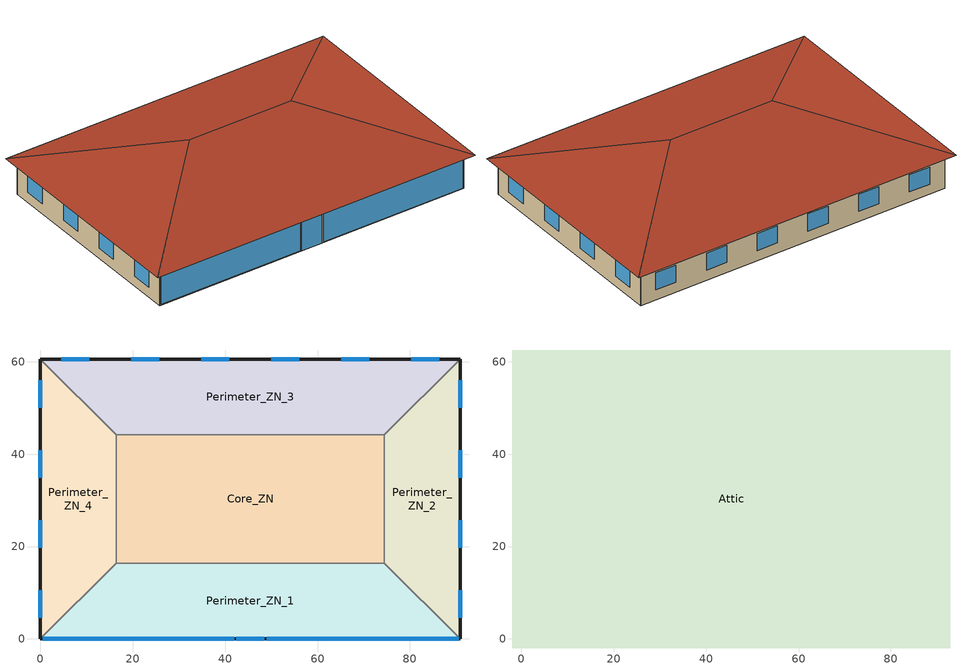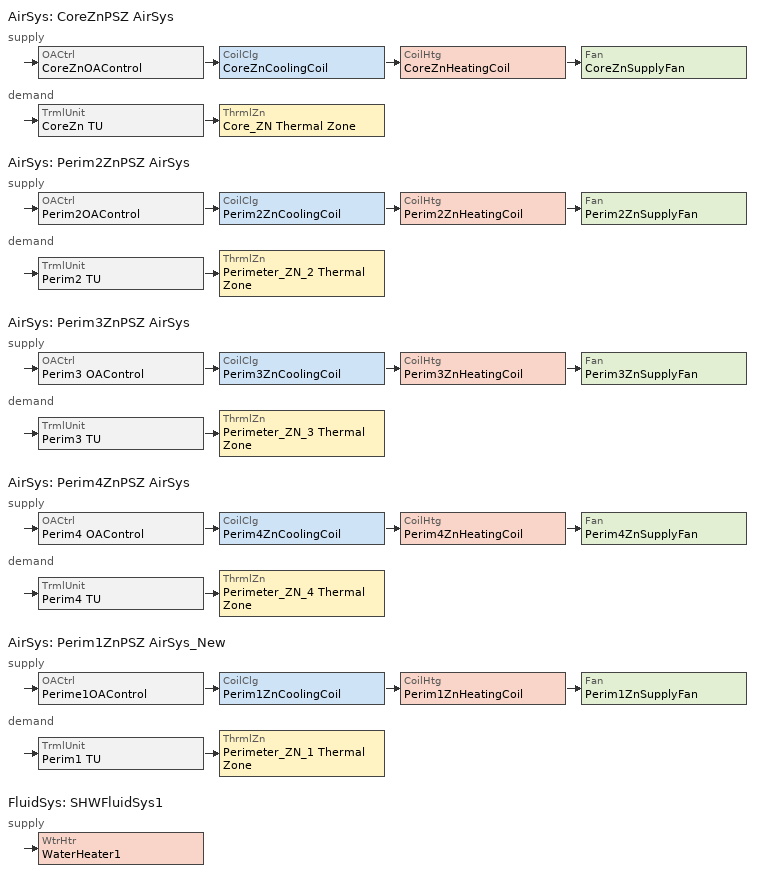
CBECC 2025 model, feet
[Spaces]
Perimeter_ZN_1
 floor outside (NACM_Conc Raised Flr): 74.44,16.4 90.85,0 0,0 16.4,16.4 z0
 wall outside (NACM_Wood Framed Wall): 0,0 90.85,0 z0:10.01
 wall to Perimeter_ZN_2 (NACM_Interior Wall): 90.85,0 74.44,16.4 z0:10.01
 wall to Core_ZN (NACM_Interior Wall): 74.44,16.4 16.4,16.4 z0:10.01
 wall to Perimeter_ZN_4 (NACM_Interior Wall): 16.4,16.4 0,0 z0:10.01
 window (FixedWindow_Altered): 0.56,0 42,0 / 49,0 90.5,0 z0.2:9.8; 42.42,0 48.43,0 z0:9.8
Perimeter_ZN_2
 floor outside (NACM_Conc Raised Flr): 90.85,60.56 90.85,0 74.44,16.4 74.44,44.16 z0
 wall outside (NACM_Wood Framed Wall): 90.85,0 90.85,60.56 z0:10.01
 wall to Perimeter_ZN_3 (NACM_Interior Wall): 90.85,60.56 74.44,44.16 z0:10.01
 wall to Core_ZN (NACM_Interior Wall): 74.44,44.16 74.44,16.4 z0:10.01
 window (FixedWindow_Unaltered): 90.85,34.84 90.85,40.85 / 90.85,50 90.85,56 / 90.85,19.72 90.85,25.72 / 90.85,4.56 90.85,10.56 z2.95:7.95
Core_ZN
 floor outside (NACM_Conc Raised Flr): 74.44,44.16 74.44,16.4 16.4,16.4 16.4,44.16 z0
 wall to Perimeter_ZN_3 (NACM_Interior Wall): 74.44,44.16 16.4,44.16 z0:10.01
 wall to Perimeter_ZN_4 (NACM_Interior Wall): 16.4,44.16 16.4,16.4 z0:10.01
Perimeter_ZN_3
 floor outside (NACM_Conc Raised Flr): 90.85,60.56 74.44,44.16 16.4,44.16 0,60.56 z0
 wall outside (NACM_Wood Framed Wall): 90.85,60.56 0,60.56 z0:10.01
 wall to Perimeter_ZN_4 (NACM_Interior Wall): 0,60.56 16.4,44.16 z0:10.01
 window (FixedWindow_Unaltered): 25.72,60.56 19.72,60.56 / 71.13,60.56 65.12,60.56 / 86.29,60.56 80.28,60.56 / 10.56,60.56 4.56,60.56 / 56,60.56 50,60.56 / 40.85,60.56 34.84,60.56 z2.95:7.95
Perimeter_ZN_4
 floor outside (NACM_Conc Raised Flr): 0,60.56 16.4,44.16 16.4,16.4 0,0 z0
 wall outside (NACM_Wood Framed Wall): 0,60.56 0,0 z0:10.01
 window (FixedWindow_Unaltered): 0,56 0,50 / 0,40.85 0,34.84 / 0,10.56 0,4.56 / 0,25.72 0,19.72 z2.95:7.95
Attic
 floor outside (NACM_Ext. Soffit): 92.81,62.53 90.85,60.56 0,60.56 -1.97,62.53 z10.01; 92.81,62.53 92.81,-1.97 90.85,0 90.85,60.56 z10.01; -1.97,62.53 0,60.56 0,0 -1.97,-1.97 z10.01; 90.85,0 92.81,-1.97 -1.97,-1.97 0,0 z10.01
 floor to Core_ZN (NACM_Drop Ceiling): 74.44,44.16 74.44,16.4 16.4,16.4 16.4,44.16 z10.01
 floor to Perimeter_ZN_2 (NACM_Drop Ceiling): 90.85,60.56 90.85,0 74.44,16.4 74.44,44.16 z10.01
 floor to Perimeter_ZN_4 (NACM_Drop Ceiling): 0,60.56 16.4,44.16 16.4,16.4 0,0 z10.01
 floor to Perimeter_ZN_1 (NACM_Drop Ceiling): 74.44,16.4 90.85,0 0,0 16.4,16.4 z10.01
 floor to Perimeter_ZN_3 (NACM_Drop Ceiling): 90.85,60.56 74.44,44.16 16.4,44.16 0,60.56 z10.01
 roof outside (NACM_Roof): 60.56,30.28,20.77 92.81,62.53,10.01 -1.97,62.53,10.01 30.28,30.28,20.77; 30.28,30.28,20.77 -1.97,62.53,10.01 -1.97,-1.97,10.01; 60.56,30.28,20.77 92.81,-1.97,10.01 92.81,62.53,10.01; 30.28,30.28,20.77 -1.97,-1.97,10.01 92.81,-1.97,10.01 60.56,30.28,20.77
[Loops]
AirSys 'CoreZnPSZ AirSys'
 supply: OACtrl 'CoreZnOAControl' > CoilClg 'CoreZnCoolingCoil' > CoilHtg 'CoreZnHeatingCoil' > Fan 'CoreZnSupplyFan'
 demand: TrmlUnit 'CoreZn TU' > ThrmlZn 'Core_ZN Thermal Zone'
AirSys 'Perim2ZnPSZ AirSys'
 supply: OACtrl 'Perim2OAControl' > CoilClg 'Perim2ZnCoolingCoil' > CoilHtg 'Perim2ZnHeatingCoil' > Fan 'Perim2ZnSupplyFan'
 demand: TrmlUnit 'Perim2 TU' > ThrmlZn 'Perimeter_ZN_2 Thermal Zone'
AirSys 'Perim3ZnPSZ AirSys'
 supply: OACtrl 'Perim3 OAControl' > CoilClg 'Perim3ZnCoolingCoil' > CoilHtg 'Perim3ZnHeatingCoil' > Fan 'Perim3ZnSupplyFan'
 demand: TrmlUnit 'Perim3 TU' > ThrmlZn 'Perimeter_ZN_3 Thermal Zone'
AirSys 'Perim4ZnPSZ AirSys'
 supply: OACtrl 'Perim4 OAControl' > CoilClg 'Perim4ZnCoolingCoil' > CoilHtg 'Perim4ZnHeatingCoil' > Fan 'Perim4ZnSupplyFan'
 demand: TrmlUnit 'Perim4 TU' > ThrmlZn 'Perimeter_ZN_4 Thermal Zone'
AirSys 'Perim1ZnPSZ AirSys_New'
 supply: OACtrl 'Perime1OAControl' > CoilClg 'Perim1ZnCoolingCoil' > CoilHtg 'Perim1ZnHeatingCoil' > Fan 'Perim1ZnSupplyFan'
 demand: TrmlUnit 'Perim1 TU' > ThrmlZn 'Perimeter_ZN_1 Thermal Zone'
FluidSys 'SHWFluidSys1'
 supply: WtrHtr 'WaterHeater1'
[Proj]
020006-OffSml-Run25: ZipCode=90045; AnalysisType=Title24Compliance; CompType=ExistingAlteration
[Bldg]
Small Office: FuncClassMthd=AreaCategoryMethod; TotStoryCnt=1; AboveGrdStoryCnt=1
[ConsAssm]
Name | CompatibleSurfType | ExtRoughness | MatRef[1] | MatRef[2] | MatRef[3] | MatRef[4] | CRRCAgedRefl | CRRCAgedEmit | CRRCProdID | MatRef[5]
NACM_Wood Framed Wall | ExteriorWall | MediumSmooth | NACM_Stucco 7/8in | NACM_Building Paper | NACM_AGWoodWall_16inOC_R-15 | NACM_Gypsum Board 1/2in
NACM_Roof | Roof | Smooth | NACM_RollAsphalt 1/4in | NACM_Hardboard_HDF 3/4in | NACM_Roof Ins_Polyiso_3.5in |  | 0.75 | 0.78 | XXXX-XXXX
NACM_Interior Wall | InteriorWall |  | NACM_Gypsum Board 5/8in | NACM_Gypsum Board 5/8in
NACM_Drop Ceiling | InteriorFloor |  | NACM_Acoustic Tile 3/4in
NACM_Ext. Soffit | ExteriorFloor | Smooth | NACM_Plywood 3/4in | NACM_Ext. Soffit Cav. Ins
NACM_Conc Raised Flr | ExteriorFloor | Smooth | NACM_Polyiso_aged_unfaced 3.5in | NACM_Concrete 4in_80lb/ft3 | NACM_Metal Deck | NACM_OSB_5/8in |  |  |  | NACM_Carpet 3/4in
[FenCons] FenType=VerticalFenestration; FenProdType=FixedWindow; AssmContext=Manufactured; CertificationMthd=NFRCRated
Name | SHGC | UFactor | VT
FixedWindow_Unaltered | 0.56 | 0.55 | 0.6
FixedWindow_Altered | 0.33 | 0.4 | 0.5
[Mat]
NACM_Stucco 7/8in: CodeCat=Plastering Materials; CodeItem=Stucco - 7/8 in.
NACM_Building Paper: CodeCat=Building Membrane; CodeItem=Building Paper - 1/16 in.
NACM_Carpet 3/4in: CodeCat=Finish Materials; CodeItem=Carpet - 3/4 in.
NACM_AGWoodWall_16inOC_R-15: CodeCat=Composite; FrmMat=Wood; FrmConfig=Wall16inOC; FrmDepth=4In; CavityIns=15
NACM_Gypsum Board 5/8in: CodeCat=Bldg Board and Siding; CodeItem=Gypsum Board - 5/8 in.
NACM_Roof Ins_Polyiso_3.5in; NACM_Polyiso_aged_unfaced 3.5in: CodeCat=Insulation Board; CodeItem=Cellular polyisocyanurate (unfaced) - 3 1/2 in. R21
NACM_Plywood 3/4in: CodeCat=Bldg Board and Siding; CodeItem=Plywood - 3/4 in.
NACM_Acoustic Tile 3/4in: CodeCat=Finish Materials; CodeItem=Acoustic Tile - 3/4 in.
NACM_RollAsphalt 1/4in: CodeCat=Roofing; CodeItem=Asphalt roll roofing - 1/4 in.
NACM_Hardboard_HDF 3/4in: CodeCat=Bldg Board and Siding; CodeItem=Hardboard - HDF - 50 lb/ft3 - 3/4 in.
NACM_Gypsum Board 1/2in: CodeCat=Bldg Board and Siding; CodeItem=Gypsum Board - 1/2 in.
NACM_Ext. Soffit Cav. Ins: CodeCat=Composite; FrmMat=Wood; FrmConfig=Floor16inOC; FrmDepth=4In; CavityIns=15
NACM_Concrete 4in_80lb/ft3: CodeCat=Concrete; CodeItem=Concrete - 80 lb/ft3 - 4 in.
NACM_OSB_5/8in: CodeCat=Bldg Board and Siding; CodeItem=OSB - Oriented Strand Board - 5/8 in.
NACM_Metal Deck: CodeCat=Bldg Board and Siding; CodeItem=Metal Deck - 1/16 in.
[Story]
Building Story 1
[Spc] Story=Building Story 1; LtgStatus=Existing
Name | ThrmlZnRef | Vol | SpcFuncDefaultsRef | SHWFluidSegRef | CondgType | SpcFunc
Perimeter_ZN_1 | Perimeter_ZN_1 Thermal Zone | 12219.7 | Office Defaults | SHWSupply1
Perimeter_ZN_2 | Perimeter_ZN_2 Thermal Zone | 7248.87 | Office Defaults | SHWSupply1
Perimeter_ZN_3 | Perimeter_ZN_3 Thermal Zone | 12219.7 | Office Defaults | SHWSupply1
Perimeter_ZN_4 | Perimeter_ZN_4 Thermal Zone | 7248.87 | Office Defaults | SHWSupply1
Core_ZN | Core_ZN Thermal Zone | 16119.6 | Office Defaults | SHWSupply1
Attic | Attic Thermal Zone | 28195.7 |  |  | IndirectlyConditioned | Unoccupied-Exclude from Gross Floor Area
[ThrmlZn]
Name | Type | PriAirCondgSysRef[1] | VentSysRef
Attic Thermal Zone | Unconditioned
Core_ZN Thermal Zone | Conditioned | CoreZnPSZ AirSys | CoreZnPSZ AirSys
Perimeter_ZN_1 Thermal Zone | Conditioned | Perim1ZnPSZ AirSys_New | Perim1ZnPSZ AirSys_New
Perimeter_ZN_2 Thermal Zone | Conditioned | Perim2ZnPSZ AirSys | Perim2ZnPSZ AirSys
Perimeter_ZN_3 Thermal Zone | Conditioned | Perim3ZnPSZ AirSys | Perim3ZnPSZ AirSys
Perimeter_ZN_4 Thermal Zone | Conditioned | Perim4ZnPSZ AirSys | Perim4ZnPSZ AirSys
[AirSys] Type=SZAC; DuctLctn=Conditioned
Name | CtrlZnRef | Status
CoreZnPSZ AirSys | Core_ZN Thermal Zone
Perim2ZnPSZ AirSys | Perimeter_ZN_2 Thermal Zone
Perim3ZnPSZ AirSys | Perimeter_ZN_3 Thermal Zone
Perim4ZnPSZ AirSys | Perimeter_ZN_4 Thermal Zone
Perim1ZnPSZ AirSys_New | Perimeter_ZN_1 Thermal Zone | New
[AirSeg]
Name | Sys | Type | Path
CoreZnSysSupply AirSeg | CoreZnPSZ AirSys | Supply | Ducted
CoreZnSysReturnAirSeg | CoreZnPSZ AirSys | Return | Direct
Perim2ZnSysSupply AirSeg | Perim2ZnPSZ AirSys | Supply | Ducted
Perim2ZnSysReturnAirSeg | Perim2ZnPSZ AirSys | Return | Direct
Perim3ZnSysSupply AirSeg | Perim3ZnPSZ AirSys | Supply | Ducted
Perim3ZnSysReturn AirSeg | Perim3ZnPSZ AirSys | Return | Direct
Perim4ZnSysSupplyAirSeg | Perim4ZnPSZ AirSys | Supply | Ducted
Perim4ZnSysReturnAirSeg | Perim4ZnPSZ AirSys | Return | Direct
Perim1ZnSysSupply AirSeg | Perim1ZnPSZ AirSys_New | Supply | Ducted
Perim1ZnSysReturn AirSeg | Perim1ZnPSZ AirSys_New | Return | Direct
[CoilClg] Type=DirectExpansion; FuelSrc=Electric; CndsrType=Air
Name | Sys | DXSEER
CoreZnCoolingCoil | CoreZnPSZ AirSys | 13
Perim2ZnCoolingCoil | Perim2ZnPSZ AirSys | 13
Perim3ZnCoolingCoil | Perim3ZnPSZ AirSys | 13
Perim4ZnCoolingCoil | Perim4ZnPSZ AirSys | 13
Perim1ZnCoolingCoil | Perim1ZnPSZ AirSys_New | 18
[CoilHtg] Type=Furnace; FuelSrc=Gas
Name | Sys | FurnAFUE
CoreZnHeatingCoil | CoreZnPSZ AirSys | 0.78
Perim2ZnHeatingCoil | Perim2ZnPSZ AirSys | 0.78
Perim3ZnHeatingCoil | Perim3ZnPSZ AirSys | 0.78
Perim4ZnHeatingCoil | Perim4ZnPSZ AirSys | 0.78
Perim1ZnHeatingCoil | Perim1ZnPSZ AirSys_New | 0.81
[Fan] CtrlMthd=ConstantVolume; ModelingMthd=BrakeHorsePower
Name | Sys | MtrBHP | MtrHP | MtrEff | FEI | FlowCap
CoreZnSupplyFan | CoreZnPSZ AirSys | 1.6 | 2 | 0.865 | 1
Perim2ZnSupplyFan | Perim2ZnPSZ AirSys | 0.8 | 1 | 0.855
Perim3ZnSupplyFan | Perim3ZnPSZ AirSys | 1.2 | 1.5 | 0.855 | 1
Perim4ZnSupplyFan | Perim4ZnPSZ AirSys | 0.8 | 1 | 0.855
Perim1ZnSupplyFan | Perim1ZnPSZ AirSys_New | 1.12 | 1.5 | 0.855 | 1 | 1500
[TrmlUnit] Type=Uncontrolled
Name | Sys | ZnServedRef | PriAirSegRef
CoreZn TU | CoreZnPSZ AirSys | Core_ZN Thermal Zone | CoreZnSysSupply AirSeg
Perim2 TU | Perim2ZnPSZ AirSys | Perimeter_ZN_2 Thermal Zone | Perim2ZnSysSupply AirSeg
Perim3 TU | Perim3ZnPSZ AirSys | Perimeter_ZN_3 Thermal Zone | Perim3ZnSysSupply AirSeg
Perim4 TU | Perim4ZnPSZ AirSys | Perimeter_ZN_4 Thermal Zone | Perim4ZnSysSupplyAirSeg
Perim1 TU | Perim1ZnPSZ AirSys_New | Perimeter_ZN_1 Thermal Zone | Perim1ZnSysSupply AirSeg
[OACtrl] EconoCtrlMthd=NoEconomizer
Name | Sys | AirSegSupRef | AirSegRetRef
CoreZnOAControl | CoreZnPSZ AirSys | CoreZnSysSupply AirSeg | CoreZnSysReturnAirSeg
Perim2OAControl | Perim2ZnPSZ AirSys | Perim2ZnSysSupply AirSeg | Perim2ZnSysReturnAirSeg
Perim3 OAControl | Perim3ZnPSZ AirSys | Perim3ZnSysSupply AirSeg | Perim3ZnSysReturn AirSeg
Perim4 OAControl | Perim4ZnPSZ AirSys | Perim4ZnSysSupplyAirSeg | Perim4ZnSysReturnAirSeg
Perime1OAControl | Perim1ZnPSZ AirSys_New | Perim1ZnSysSupply AirSeg | Perim1ZnSysReturn AirSeg
[SpcFuncDefaults]
Office Defaults: SpcFunc=Office Area (>250 square feet); OccSchRef=Office Occupancy; IntLPDReg=0.9; IntLtgRegSchRef=Office Lights; RecptSchRef=Office Receptacle; ProcElecSchRef=Office Receptacle; CommRfrgEqpSchRef=Office Receptacle; ElevSchRef=Office Elevator; ProcGasSchRef=Office Receptacle; HotWtrHtgSchRef=Office ServiceHotWater; InfSchRef[1]=Office Infiltration
[FluidSys]
SHWFluidSys1: Type=ServiceHotWater
[WtrHtr]
WaterHeater1: Sys=SHWFluidSys1; Status=Existing; FluidSegOutRef=SHWSupply1; FluidSegMakeupRef=SHWMakeup1; StorCap=80; ThrmlEff=0.85; CapRtd=80000; StdbyLossFrac=0.0234
[FluidSeg] Sys=SHWFluidSys1
Name | Type | Src
SHWSupply1 | PrimarySupply
SHWMakeup1 | MakeupFluid | MunicipalWater
[Sch] Type=Fraction
Name | EndMonth[1] | EndDay[1] | SchWeekRef[1]
Office Occupancy | 12 | 31 | OfficeOccupancyWk
Office Receptacle | 12 | 31 | OfficeReceptacleWk
Office ServiceHotWater | 12 | 31 | OfficeServiceHotWaterWk
Office Elevator |  |  | OfficeElevatorWk
Office Lights | 12 | 31 | OfficeLightsWk
Office Infiltration | 12 | 31 | OfficeInfiltrationWk
[SchWeek] Type=Fraction
Name | SchDaySunRef | SchDayMonRef | SchDayTueRef | SchDayWedRef | SchDayThuRef | SchDayFriRef | SchDaySatRef | SchDayHolRef | SchDayClgDDRef | SchDayHtgDDRef | SchDayWDRef
OfficeOccupancyWk | OfficeOccupancySun | OfficeOccupancyWD | OfficeOccupancyWD | OfficeOccupancyWD | OfficeOccupancyWD | OfficeOccupancyWD | OfficeOccupancySat | OfficeOccupancySun | OnDay | OffDay
OfficeReceptacleWk | OfficeReceptacleSun | OfficeReceptacleWD | OfficeReceptacleWD | OfficeReceptacleWD | OfficeReceptacleWD | OfficeReceptacleWD | OfficeReceptacleSat | OfficeReceptacleSun | OnDay | OffDay
OfficeServiceHotWaterWk | OfficeServiceHotWaterSun | OfficeServiceHotWaterWD | OfficeServiceHotWaterWD | OfficeServiceHotWaterWD | OfficeServiceHotWaterWD | OfficeServiceHotWaterWD | OfficeServiceHotWaterSat | OfficeServiceHotWaterSun | OnDay | OffDay
OfficeElevatorWk | OfficeElevatorSun |  |  |  |  |  | OfficeElevatorSat |  |  |  | OfficeElevatorWD
OfficeLightsWk | OfficeLightsSun | OfficeLightsWD | OfficeLightsWD | OfficeLightsWD | OfficeLightsWD | OfficeLightsWD | OfficeLightsSat | OfficeLightsSun | OnDay | OffDay
OfficeInfiltrationWk | OfficeInfiltrationSun | OfficeInfiltrationWD | OfficeInfiltrationWD | OfficeInfiltrationWD | OfficeInfiltrationWD | OfficeInfiltrationWD | OfficeInfiltrationSat | OfficeInfiltrationSun | OfficeInfiltrationWD | OfficeInfiltrationWD
[SchDay] Type=Fraction
Name | Hr
OfficeOccupancySun | ( 0, 0, 0, 0, 0, 0, 0.05, 0.05, 0.05, 0.05, 0.05, 0.05, 0.05, 0.05, 0.05, 0.05, 0.05, 0.05, 0, 0, 0, 0, 0, 0 )
OfficeOccupancyWD | ( 0, 0, 0, 0, 0, 0, 0.1, 0.2, 0.95, 0.95, 0.95, 0.95, 0.5, 0.95, 0.95, 0.95, 0.95, 0.3, 0.1, 0.1, 0.1, 0.1, 0.05, 0.05 )
OfficeOccupancySat | ( 0, 0, 0, 0, 0, 0, 0.1, 0.1, 0.3, 0.3, 0.3, 0.3, 0.1, 0.1, 0.1, 0.1, 0.1, 0.05, 0.05, 0, 0, 0, 0, 0 )
OfficeReceptacleSun; OfficeLightsSun | ( 0.05, 0.05, 0.05, 0.05, 0.05, 0.05, 0.05, 0.05, 0.05, 0.05, 0.05, 0.05, 0.05, 0.05, 0.05, 0.05, 0.05, 0.05, 0.05, 0.05, 0.05, 0.05, 0.05, 0.05 )
OfficeReceptacleWD | ( 0.05, 0.05, 0.05, 0.05, 0.05, 0.1, 0.1, 0.3, 0.9, 0.9, 0.9, 0.9, 0.9, 0.9, 0.9, 0.9, 0.9, 0.5, 0.3, 0.3, 0.2, 0.2, 0.1, 0.05 )
OfficeReceptacleSat; OfficeLightsSat | ( 0.05, 0.05, 0.05, 0.05, 0.05, 0.05, 0.1, 0.1, 0.3, 0.3, 0.3, 0.3, 0.15, 0.15, 0.15, 0.15, 0.15, 0.05, 0.05, 0.05, 0.05, 0.05, 0.05, 0.05 )
OfficeServiceHotWaterSun | ( 0.04, 0.04, 0.04, 0.04, 0.04, 0.07, 0.04, 0.04, 0.04, 0.04, 0.04, 0.06, 0.06, 0.09, 0.06, 0.04, 0.04, 0.04, 0.04, 0.04, 0.04, 0.07, 0.04, 0.04 )
OfficeServiceHotWaterWD | ( 0.05, 0.05, 0.05, 0.05, 0.05, 0.08, 0.07, 0.19, 0.35, 0.38, 0.39, 0.47, 0.57, 0.54, 0.34, 0.33, 0.44, 0.26, 0.21, 0.15, 0.17, 0.08, 0.05, 0.05 )
OfficeServiceHotWaterSat | ( 0.05, 0.05, 0.05, 0.05, 0.05, 0.08, 0.07, 0.11, 0.15, 0.21, 0.19, 0.23, 0.2, 0.19, 0.15, 0.12, 0.14, 0.07, 0.07, 0.07, 0.07, 0.09, 0.05, 0.05 )
OfficeElevatorWD | ( 0, 0, 0, 0, 0, 0, 0, 0.35, 0.69, 0.43, 0.37, 0.43, 0.58, 0.48, 0.37, 0.37, 0.46, 0.62, 0.2, 0.12, 0.04, 0.04, 0, 0 )
OfficeElevatorSat | ( 0, 0, 0, 0, 0, 0, 0, 0.16, 0.14, 0.21, 0.18, 0.25, 0.21, 0.13, 0.08, 0.04, 0.05, 0.06, 0, 0, 0, 0, 0, 0 )
OfficeElevatorSun; OffDay | ( 0, 0, 0, 0, 0, 0, 0, 0, 0, 0, 0, 0, 0, 0, 0, 0, 0, 0, 0, 0, 0, 0, 0, 0 )
OfficeLightsWD | ( 0.05, 0.05, 0.05, 0.05, 0.05, 0.1, 0.1, 0.3, 0.65, 0.65, 0.65, 0.65, 0.65, 0.65, 0.65, 0.65, 0.65, 0.35, 0.3, 0.3, 0.2, 0.2, 0.1, 0.05 )
OnDay | ( 1, 1, 1, 1, 1, 1, 1, 1, 1, 1, 1, 1, 1, 1, 1, 1, 1, 1, 1, 1, 1, 1, 1, 1 )
OfficeInfiltrationSun | ( 1, 1, 1, 1, 1, 0.25, 0.25, 0.25, 0.25, 0.25, 0.25, 0.25, 0.25, 0.25, 0.25, 0.25, 0.25, 0.25, 1, 1, 1, 1, 1, 1 )
OfficeInfiltrationWD | ( 1, 1, 1, 1, 1, 0.25, 0.25, 0.25, 0.25, 0.25, 0.25, 0.25, 0.25, 0.25, 0.25, 0.25, 0.25, 0.25, 0.25, 0.25, 0.25, 0.25, 0.25, 0.25 )
OfficeInfiltrationSat | ( 1, 1, 1, 1, 1, 0.25, 0.25, 0.25, 0.25, 0.25, 0.25, 0.25, 0.25, 0.25, 0.25, 0.25, 0.25, 0.25, 0.25, 1, 1, 1, 1, 1 )
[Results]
End Use | Proposed Design Site Elec. (MWh/yr) | Proposed Site Gas (MBtu/yr) | Proposed SLCC¹ ($/ft²-yr) | Standard Design Site Elec. (MWh/yr) | Standard Site Gas (MBtu/yr) | Standard SLCC¹ ($/ft²-yr) | Compliance Margins SLCC¹ ($/ft²-yr)
Space Heating | -- | 9.1 | 1.02 | 0.5 | 6.5 | 1.30 | 0.28
Space Cooling | 14.7 | -- | 12.07 | 13.5 | -- | 11.03 | -1.04
Indoor Fans | 27.0 | -- | 25.64 | 24.1 | -- | 22.93 | -2.71
Heat Rejection | -- | -- | -- | -- | -- | -- | --
Pumps & Misc. | -- | -- | -- | -- | -- | -- | --
Domestic Hot Water | -- | 16.0 | 1.55 | -- | 16.0 | 1.55 | --
Indoor Lighting | 11.2 | -- | 9.75 | 11.2 | -- | 9.75 | --
Total Compliance | 52.9 | 25.1 | 50.03 | 20.6 | 22.5 | 23.31 | -26.72
Receptacle | 23.6 | -- | 20.15 | 23.6 | -- | 20.15 | --
Process | -- | -- | -- | -- | -- | -- | --
Other Lighting | -- | -- | -- | -- | -- | -- | --
Process Motors | -- | -- | -- | -- | -- | -- | --
Photovoltaics | -- | -- | -- | -28.9 | -- | -22.29 | -22.29
Battery Storage | -- | -- | -- | 0.2 | -- | -0.96 | -0.96
Project Total | 76.5 | 25.1 | 70.18 | 44.2 | 22.5 | 43.46 | -26.72
Efficiency Compliance | 52.9 | 25.1 | 50.03 | 49.3 | 22.5 | 46.56 | -3.47
FAIL
